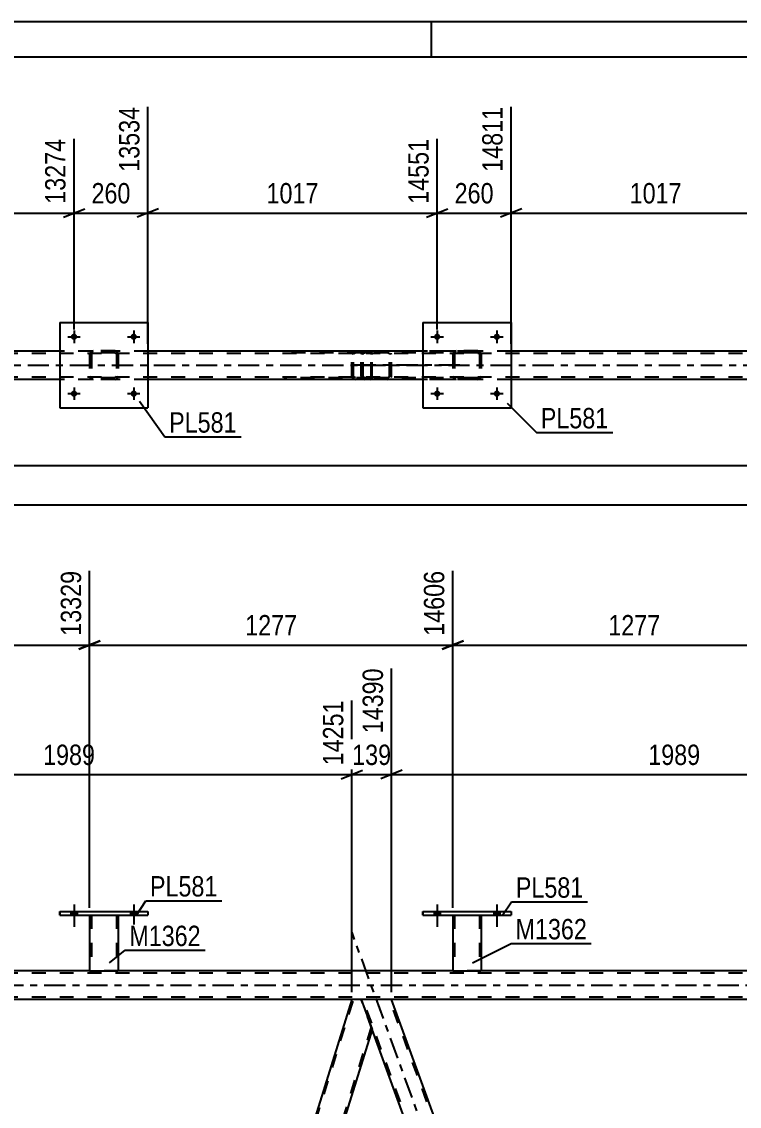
# Model space of a CAD drawing. Header units: millimetres. Extents: x 0 to 841, y 0 to 594.
# Drawn here: x 573.3 to 674.3, y 441.5 to 594 of the extents above; entities that cross this region are included whole.
import ezdxf

# ---------------------------------------------------------------- set-up
doc = ezdxf.new("R2010")
doc.units = ezdxf.units.MM
doc.linetypes.add('DXK_LINE_DOT2', pattern=[3.9198, 1.9599, -1.9599])
doc.linetypes.add('DXK_LINE_DOT3', pattern=[5.9187, 2.979, -0.9799, 0.9799, -0.9799])
doc.styles.add('Arial Narrow', font='ARIALN.TTF', dxfattribs={"height": 0.2})

# ---------------------------------------------------------------- blocks, each defined once
blk = doc.blocks.new('Unknown-303386140-1133')
at = {"color": 5, "linetype": 'Continuous'}
for p, q in [((841, 594), (0, 594)), ((631, 589), (631, 594)), ((836, 589), (5, 589))]:
    blk.add_line(p, q, dxfattribs=at)
blk = doc.blocks.new('Part-303386140-7378 - 4491')
at = {"color": 7, "linetype": 'DXK_LINE_DOT2'}
for p, q in [((634.28, 547.66), (634.46, 547.7)), ((634.46, 547.7), (634.28, 547.66)), ((637.5, 547.7), (634.46, 547.7)), ((637.5, 547.7), (637.68, 547.66)), ((637.68, 547.66), (637.5, 547.7)), ((633.98, 547.22), (634.02, 547.4)), ((634.02, 547.4), (633.98, 547.22)), ((633.98, 547.22), (633.98, 544.18)), ((634.22, 547.22), (634.24, 547.31)), ((634.22, 547.22), (634.22, 544.18)), ((634.24, 547.31), (634.29, 547.39)), ((634.29, 547.39), (634.37, 547.44)), ((634.37, 547.44), (634.46, 547.46)), ((637.5, 547.46), (634.46, 547.46)), ((637.5, 547.46), (637.59, 547.44)), ((637.59, 547.44), (637.67, 547.39)), ((637.67, 547.39), (637.72, 547.31)), ((637.72, 547.31), (637.74, 547.22)), ((637.74, 547.22), (637.74, 544.18)), ((637.94, 547.4), (637.98, 547.22)), ((637.98, 547.22), (637.94, 547.4)), ((637.98, 547.22), (637.98, 544.18)), ((634.02, 543.99), (633.98, 544.18)), ((633.98, 544.18), (634.02, 543.99)), ((634.24, 544.08), (634.22, 544.18)), ((634.29, 544.01), (634.24, 544.08)), ((634.46, 543.7), (634.28, 543.73)), ((634.28, 543.73), (634.46, 543.7)), ((634.37, 543.95), (634.29, 544.01)), ((634.46, 543.94), (634.37, 543.95)), ((637.5, 543.94), (634.46, 543.94)), ((637.5, 543.7), (634.46, 543.7)), ((637.59, 543.95), (637.5, 543.94)), ((637.68, 543.73), (637.5, 543.7)), ((637.5, 543.7), (637.68, 543.73)), ((637.67, 544.01), (637.59, 543.95)), ((637.72, 544.08), (637.67, 544.01)), ((637.74, 544.18), (637.72, 544.08)), ((637.98, 544.18), (637.94, 543.99)), ((637.94, 543.99), (637.98, 544.18))]:
    blk.add_line(p, q, dxfattribs=at)
at = {"color": 7, "linetype": 'DXK_LINE_DOT3'}
blk.add_line((635.98, 545.7), (635.98, 545.7), dxfattribs=at)
at = {"color": 7, "linetype": 'DXK_LINE_DOT2'}
for centre, start, end in [((634.46, 547.22), 112.5, 157.5), ((634.46, 547.22), 112.5, 157.5), ((637.5, 547.22), 22.5, 67.5), ((637.5, 547.22), 22.5, 67.5), ((634.46, 544.18), 202.5, 247.5), ((634.46, 544.18), 202.5, 247.5), ((637.5, 544.18), 292.5, 337.5), ((637.5, 544.18), 292.5, 337.5)]:
    blk.add_arc(centre, 0.48, start, end, dxfattribs=at)
blk = doc.blocks.new('Part-303386140-7377 - 4491')
at = {"color": 2, "linetype": 'Continuous'}
for p, q in [((578.7, 551.7), (578.7, 539.7)), ((578.7, 551.7), (591.1, 551.7)), ((591.1, 551.7), (591.1, 539.7)), ((578.7, 539.7), (591.1, 539.7))]:
    blk.add_line(p, q, dxfattribs=at)
blk = doc.blocks.new('Part-303386140-7376 - 4491')
at = {"color": 7, "linetype": 'DXK_LINE_DOT2'}
for p, q in [((583.2, 547.66), (583.38, 547.7)), ((583.38, 547.7), (583.2, 547.66)), ((586.42, 547.7), (583.38, 547.7)), ((586.42, 547.7), (586.6, 547.66)), ((586.6, 547.66), (586.42, 547.7)), ((582.9, 547.22), (582.94, 547.4)), ((582.94, 547.4), (582.9, 547.22)), ((582.9, 547.22), (582.9, 544.18)), ((583.14, 547.22), (583.16, 547.31)), ((583.14, 547.22), (583.14, 544.18)), ((583.16, 547.31), (583.21, 547.39)), ((583.21, 547.39), (583.29, 547.44)), ((583.29, 547.44), (583.38, 547.46)), ((586.42, 547.46), (583.38, 547.46)), ((586.42, 547.46), (586.51, 547.44)), ((586.51, 547.44), (586.59, 547.39)), ((586.59, 547.39), (586.64, 547.31)), ((586.64, 547.31), (586.66, 547.22)), ((586.66, 547.22), (586.66, 544.18)), ((586.86, 547.4), (586.9, 547.22)), ((586.9, 547.22), (586.86, 547.4)), ((586.9, 547.22), (586.9, 544.18)), ((582.94, 543.99), (582.9, 544.18)), ((582.9, 544.18), (582.94, 543.99)), ((583.16, 544.08), (583.14, 544.18)), ((583.21, 544.01), (583.16, 544.08)), ((583.38, 543.7), (583.2, 543.73)), ((583.2, 543.73), (583.38, 543.7)), ((583.29, 543.95), (583.21, 544.01)), ((583.38, 543.94), (583.29, 543.95)), ((586.42, 543.94), (583.38, 543.94)), ((586.42, 543.7), (583.38, 543.7)), ((586.51, 543.95), (586.42, 543.94)), ((586.6, 543.73), (586.42, 543.7)), ((586.42, 543.7), (586.6, 543.73)), ((586.59, 544.01), (586.51, 543.95)), ((586.64, 544.08), (586.59, 544.01)), ((586.66, 544.18), (586.64, 544.08)), ((586.9, 544.18), (586.86, 543.99)), ((586.86, 543.99), (586.9, 544.18))]:
    blk.add_line(p, q, dxfattribs=at)
at = {"color": 7, "linetype": 'DXK_LINE_DOT3'}
blk.add_line((584.9, 545.7), (584.9, 545.7), dxfattribs=at)
at = {"color": 7, "linetype": 'DXK_LINE_DOT2'}
for centre, start, end in [((583.38, 547.22), 112.5, 157.5), ((583.38, 547.22), 112.5, 157.5), ((586.42, 547.22), 22.5, 67.5), ((586.42, 547.22), 22.5, 67.5), ((583.38, 544.18), 202.5, 247.5), ((583.38, 544.18), 202.5, 247.5), ((586.42, 544.18), 292.5, 337.5), ((586.42, 544.18), 292.5, 337.5)]:
    blk.add_arc(centre, 0.48, start, end, dxfattribs=at)
blk = doc.blocks.new('Part-303386140-4578 - 4491')
at = {"color": 2, "linetype": 'Continuous'}
for p, q in [((578.7, 547.69), (540.02, 547.69)), ((629.78, 547.69), (591.1, 547.69)), ((680.86, 547.69), (642.18, 547.69)), ((578.7, 543.69), (540.02, 543.69)), ((629.78, 543.69), (591.1, 543.69)), ((680.86, 543.69), (642.18, 543.69))]:
    blk.add_line(p, q, dxfattribs=at)
at = {"color": 7, "linetype": 'DXK_LINE_DOT2'}
for p, q in [((591.1, 547.69), (578.7, 547.69)), ((642.18, 547.69), (629.78, 547.69)), ((764.88, 547.37), (100.69, 547.37)), ((764.88, 544.01), (100.69, 544.01)), ((591.1, 543.69), (578.7, 543.69)), ((642.18, 543.69), (629.78, 543.69))]:
    blk.add_line(p, q, dxfattribs=at)
at = {"color": 7, "linetype": 'DXK_LINE_DOT3'}
blk.add_line((100.69, 545.69), (764.88, 545.69), dxfattribs=at)
blk = doc.blocks.new('Bolt-303386140-7407 - 4491')
at = {"linetype": 'Continuous'}
for points in [[(632.22, 541.7, -1), (631.34, 541.7, -1)], [(640.62, 541.7, -1), (639.74, 541.7, -1)]]:
    blk.add_hatch(color=1, dxfattribs=at).paths.add_polyline_path(points)
at = {"color": 1, "linetype": 'Continuous'}
for p, q in [((630.9, 541.7), (632.66, 541.7)), ((631.78, 542.58), (631.78, 540.82)), ((639.3, 541.7), (641.06, 541.7)), ((640.18, 542.58), (640.18, 540.82))]:
    blk.add_line(p, q, dxfattribs=at)
blk = doc.blocks.new('Part-303386140-4518 - 4491')
at = {"color": 7, "linetype": 'DXK_LINE_DOT2'}
for p, q in [((622.38, 547.69), (610.22, 547.69)), ((620.29, 547.69), (620.09, 547.66)), ((620.29, 547.69), (622.38, 547.69)), ((621.1, 547.69), (621.1, 547.45)), ((622.48, 547.66), (622.38, 547.69)), ((622.57, 547.55), (622.48, 547.66)), ((622.63, 547.4), (622.57, 547.55)), ((621.1, 547.45), (610.22, 547.45)), ((619.81, 547.35), (619.78, 547.21)), ((619.78, 544.17), (619.78, 547.21)), ((619.82, 547.4), (619.81, 547.35)), ((620.03, 547.21), (620.05, 547.3)), ((620.03, 544.17), (620.03, 547.21)), ((620.05, 547.3), (620.11, 547.38)), ((620.11, 547.38), (620.19, 547.43)), ((620.19, 547.43), (620.29, 547.45)), ((622.38, 547.45), (620.29, 547.45)), ((622.38, 547.45), (622.43, 547.43)), ((622.43, 547.43), (622.47, 547.38)), ((622.47, 547.38), (622.5, 547.3)), ((622.5, 547.3), (622.51, 547.21)), ((622.51, 544.17), (622.51, 547.21)), ((622.65, 547.21), (622.63, 547.4)), ((622.65, 544.17), (622.65, 547.21)), ((622.38, 543.93), (610.22, 543.93)), ((622.38, 543.69), (610.22, 543.69)), ((619.78, 544.17), (619.8, 544.11)), ((619.8, 544.11), (619.82, 543.99)), ((620.05, 544.11), (620.03, 544.17)), ((620.05, 544.08), (620.05, 544.11)), ((620.11, 544), (620.05, 544.08)), ((620.09, 543.73), (620.29, 543.69)), ((620.19, 543.95), (620.11, 544)), ((620.29, 543.93), (620.19, 543.95)), ((622.38, 543.69), (620.29, 543.69)), ((621.1, 543.69), (621.1, 543.93)), ((622.43, 543.95), (622.38, 543.93)), ((622.38, 543.69), (622.48, 543.73)), ((622.47, 544), (622.43, 543.95)), ((622.5, 544.08), (622.47, 544)), ((622.48, 543.73), (622.57, 543.83)), ((622.51, 544.17), (622.5, 544.08)), ((622.57, 543.83), (622.63, 543.99)), ((622.63, 543.99), (622.65, 544.17))]:
    blk.add_line(p, q, dxfattribs=at)
for centre, start, end in [((620.27, 547.2), 111.1941, 156.1506), ((620.27, 544.19), 203.8494, 248.8059)]:
    blk.add_arc(centre, 0.492, start, end, dxfattribs=at)
blk = doc.blocks.new('Part-303386140-4545 - 4491')
at = {"color": 7, "linetype": 'DXK_LINE_DOT2'}
for p, q in [((621.61, 547.69), (621.42, 547.66)), ((636.6, 547.69), (621.61, 547.69)), ((625.04, 547.66), (624.85, 547.69)), ((621.13, 547.35), (621.1, 547.21)), ((621.1, 544.17), (621.1, 547.21)), ((621.14, 547.4), (621.13, 547.35)), ((621.36, 547.21), (621.37, 547.3)), ((621.36, 544.17), (621.36, 547.21)), ((621.37, 547.3), (621.43, 547.38)), ((621.43, 547.38), (621.51, 547.43)), ((621.51, 547.43), (621.61, 547.45)), ((636.6, 547.45), (621.61, 547.45)), ((624.85, 547.45), (624.94, 547.43)), ((624.94, 547.43), (625.03, 547.38)), ((625.03, 547.38), (625.08, 547.3)), ((625.08, 547.3), (625.1, 547.21)), ((625.1, 544.17), (625.1, 547.21)), ((625.33, 547.35), (625.32, 547.4)), ((625.36, 547.21), (625.33, 547.35)), ((625.36, 544.17), (625.36, 547.21)), ((621.1, 544.17), (621.11, 544.11)), ((621.11, 544.11), (621.14, 543.99)), ((621.37, 544.11), (621.36, 544.17)), ((621.37, 544.08), (621.37, 544.11)), ((621.43, 544), (621.37, 544.08)), ((621.42, 543.73), (621.61, 543.69)), ((621.51, 543.95), (621.43, 544)), ((621.61, 543.93), (621.51, 543.95)), ((636.6, 543.93), (621.61, 543.93)), ((636.6, 543.69), (621.61, 543.69)), ((624.94, 543.95), (624.85, 543.93)), ((624.85, 543.69), (625.04, 543.73)), ((625.03, 544), (624.94, 543.95)), ((625.08, 544.08), (625.03, 544)), ((625.08, 544.08), (625.09, 544.11)), ((625.09, 544.11), (625.1, 544.17)), ((625.32, 543.99), (625.34, 544.11)), ((625.34, 544.11), (625.36, 544.17))]:
    blk.add_line(p, q, dxfattribs=at)
at = {"color": 7, "linetype": 'DXK_LINE_DOT3'}
blk.add_line((634.98, 545.69), (619.81, 545.69), dxfattribs=at)
at = {"color": 7, "linetype": 'DXK_LINE_DOT2'}
for centre, start, end in [((621.59, 547.19), 110.7584, 155.6801), ((621.59, 544.19), 204.32, 249.2417)]:
    blk.add_arc(centre, 0.496, start, end, dxfattribs=at)
blk = doc.blocks.new('Part-303386140-7379 - 4491')
at = {"color": 2, "linetype": 'Continuous'}
for p, q in [((629.78, 551.7), (629.78, 539.7)), ((629.78, 551.7), (642.18, 551.7)), ((642.18, 551.7), (642.18, 539.7)), ((629.78, 539.7), (642.18, 539.7))]:
    blk.add_line(p, q, dxfattribs=at)
blk = doc.blocks.new('Bolt-303386140-7405 - 4491')
at = {"linetype": 'Continuous'}
for points in [[(581.14, 541.7, -1), (580.26, 541.7, -1)], [(589.54, 541.7, -1), (588.66, 541.7, -1)]]:
    blk.add_hatch(color=1, dxfattribs=at).paths.add_polyline_path(points)
at = {"color": 1, "linetype": 'Continuous'}
for p, q in [((579.82, 541.7), (581.58, 541.7)), ((580.7, 542.58), (580.7, 540.82)), ((588.22, 541.7), (589.98, 541.7)), ((589.1, 542.58), (589.1, 540.82))]:
    blk.add_line(p, q, dxfattribs=at)
blk = doc.blocks.new('Bolt-303386140-7406 - 4491')
at = {"linetype": 'Continuous'}
for points in [[(581.14, 549.7, -1), (580.26, 549.7, -1)], [(589.54, 549.7, -1), (588.66, 549.7, -1)]]:
    blk.add_hatch(color=1, dxfattribs=at).paths.add_polyline_path(points)
at = {"color": 1, "linetype": 'Continuous'}
for p, q in [((580.7, 550.58), (580.7, 548.82)), ((589.1, 550.58), (589.1, 548.82)), ((579.82, 549.7), (581.58, 549.7)), ((588.22, 549.7), (589.98, 549.7))]:
    blk.add_line(p, q, dxfattribs=at)
blk = doc.blocks.new('Bolt-303386140-7408 - 4491')
at = {"linetype": 'Continuous'}
for points in [[(632.22, 549.7, -1), (631.34, 549.7, -1)], [(640.62, 549.7, -1), (639.74, 549.7, -1)]]:
    blk.add_hatch(color=1, dxfattribs=at).paths.add_polyline_path(points)
at = {"color": 1, "linetype": 'Continuous'}
for p, q in [((631.78, 550.58), (631.78, 548.82)), ((640.18, 550.58), (640.18, 548.82)), ((630.9, 549.7), (632.66, 549.7)), ((639.3, 549.7), (641.06, 549.7))]:
    blk.add_line(p, q, dxfattribs=at)
blk = doc.blocks.new('Part-303386140-3249 - 3105')
at = {"color": 2, "linetype": 'Continuous'}
for p, q in [((539.71, 456.54), (535.97, 456.54)), ((540.22, 456.54), (539.71, 456.54)), ((583.08, 338.79), (540.22, 456.54)), ((580.09, 335.32), (537.51, 452.29))]:
    blk.add_line(p, q, dxfattribs=at)
at = {"color": 7, "linetype": 'DXK_LINE_DOT2'}
for p, q in [((537.51, 452.29), (535.97, 456.54)), ((580.34, 335.32), (536.22, 456.54)), ((584.09, 335.32), (539.97, 456.54)), ((584.34, 335.32), (583.08, 338.79)), ((584.34, 335.32), (580.09, 335.32))]:
    blk.add_line(p, q, dxfattribs=at)
blk = doc.blocks.new('Part-303386140-3270 - 3105')
at = {"color": 7, "linetype": 'DXK_LINE_DOT2'}
for p, q in [((764.88, 460.22), (49.75, 460.22)), ((586.9, 460.54), (582.9, 460.54)), ((637.98, 460.54), (633.98, 460.54)), ((764.88, 456.86), (49.75, 456.86)), ((625.36, 456.54), (619.78, 456.54))]:
    blk.add_line(p, q, dxfattribs=at)
at = {"color": 2, "linetype": 'Continuous'}
for p, q in [((582.9, 460.54), (535.82, 460.54)), ((633.98, 460.54), (586.9, 460.54)), ((685.06, 460.54), (637.98, 460.54)), ((619.78, 456.54), (540.22, 456.54)), ((704.92, 456.54), (625.36, 456.54))]:
    blk.add_line(p, q, dxfattribs=at)
at = {"color": 7, "linetype": 'DXK_LINE_DOT3'}
blk.add_line((49.75, 458.54), (764.88, 458.54), dxfattribs=at)
blk = doc.blocks.new('Part-303386140-3324 - 3105')
at = {"color": 2, "linetype": 'Continuous'}
for p, q in [((619.78, 456.54), (583.08, 338.79)), ((621.1, 456.54), (619.78, 456.54)), ((621.1, 456.54), (622.65, 452.29)), ((622.65, 452.29), (586.19, 335.32)), ((584.34, 335.32), (583.08, 338.79))]:
    blk.add_line(p, q, dxfattribs=at)
at = {"color": 7, "linetype": 'DXK_LINE_DOT2'}
for p, q in [((583.22, 338.42), (620.03, 456.54)), ((622.51, 452.67), (585.94, 335.32)), ((586.19, 335.32), (584.34, 335.32))]:
    blk.add_line(p, q, dxfattribs=at)
blk = doc.blocks.new('Part-303386140-3339 - 3105')
at = {"color": 7, "linetype": 'DXK_LINE_DOT2'}
for p, q in [((668.35, 338.42), (705.17, 456.54)), ((707.65, 452.67), (671.07, 335.32)), ((668.63, 340.14), (668.21, 338.79)), ((672.82, 340.14), (671.32, 335.32)), ((669.48, 335.32), (668.21, 338.79)), ((671.32, 335.32), (669.48, 335.32))]:
    blk.add_line(p, q, dxfattribs=at)
at = {"color": 2, "linetype": 'Continuous'}
for p, q in [((704.92, 456.54), (668.63, 340.14)), ((706.23, 456.54), (704.92, 456.54)), ((706.23, 456.54), (707.78, 452.29)), ((707.78, 452.29), (672.82, 340.14))]:
    blk.add_line(p, q, dxfattribs=at)
blk = doc.blocks.new('Part-303386140-3344 - 3105')
at = {"color": 7, "linetype": 'DXK_LINE_DOT3'}
blk.add_line((670.77, 325.93), (619.81, 465.94), dxfattribs=at)
at = {"color": 2, "linetype": 'Continuous'}
for p, q in [((624.85, 456.54), (621.1, 456.54)), ((625.36, 456.54), (624.85, 456.54)), ((667.72, 340.14), (625.36, 456.54)), ((663.47, 340.14), (622.65, 452.29))]:
    blk.add_line(p, q, dxfattribs=at)
at = {"color": 7, "linetype": 'DXK_LINE_DOT2'}
for p, q in [((622.65, 452.29), (621.1, 456.54)), ((665.48, 335.32), (621.36, 456.54)), ((669.22, 335.32), (625.1, 456.54)), ((665.22, 335.32), (663.47, 340.14)), ((669.48, 335.32), (667.72, 340.14)), ((669.48, 335.32), (665.22, 335.32))]:
    blk.add_line(p, q, dxfattribs=at)
blk = doc.blocks.new('Bolt-303386140-7754 - 3105')
at = {"linetype": 'Continuous'}
for points in [[(580.26, 468.39), (581.14, 468.39), (581.14, 468.87), (580.26, 468.87)], [(588.66, 468.39), (589.54, 468.39), (589.54, 468.87), (588.66, 468.87)]]:
    blk.add_hatch(color=1, dxfattribs=at).paths.add_polyline_path(points)
at = {"color": 1, "linetype": 'Continuous'}
for p, q in [((580.7, 469.87), (580.7, 466.75)), ((589.1, 469.87), (589.1, 466.75)), ((580.26, 468.87), (580.26, 468.39)), ((581.14, 468.87), (581.14, 468.39)), ((588.66, 468.87), (588.66, 468.39)), ((589.54, 468.87), (589.54, 468.39))]:
    blk.add_line(p, q, dxfattribs=at)
blk = doc.blocks.new('Part-303386140-7725 - 3105')
at = {"color": 2, "linetype": 'Continuous'}
for p, q in [((582.9, 468.39), (582.9, 460.54)), ((586.9, 468.39), (586.9, 460.54)), ((582.9, 460.54), (586.86, 460.54)), ((586.9, 460.54), (586.86, 460.54))]:
    blk.add_line(p, q, dxfattribs=at)
at = {"color": 7, "linetype": 'DXK_LINE_DOT2'}
for p, q in [((582.9, 468.39), (586.9, 468.39)), ((582.9, 468.39), (582.9, 468.39)), ((582.9, 468.39), (582.9, 468.39)), ((583.14, 468.39), (583.14, 460.54)), ((586.66, 468.39), (586.66, 460.54)), ((586.9, 468.39), (586.9, 468.39)), ((586.9, 468.39), (586.9, 468.39)), ((586.64, 460.54), (586.66, 460.54))]:
    blk.add_line(p, q, dxfattribs=at)
blk = doc.blocks.new('Part-303386140-7726 - 3105')
at = {"color": 2, "linetype": 'Continuous'}
for p, q in [((578.7, 468.39), (578.7, 468.87)), ((578.7, 468.87), (578.7, 468.87)), ((578.7, 468.87), (591.1, 468.87)), ((578.7, 468.39), (578.7, 468.39)), ((578.7, 468.39), (591.1, 468.39)), ((591.1, 468.87), (591.1, 468.39))]:
    blk.add_line(p, q, dxfattribs=at)
at = {"color": 7, "linetype": 'DXK_LINE_DOT2'}
for p, q in [((578.7, 468.87), (578.7, 468.39)), ((578.7, 468.87), (578.7, 468.87)), ((578.7, 468.39), (578.7, 468.39)), ((591.1, 468.87), (591.1, 468.39))]:
    blk.add_line(p, q, dxfattribs=at)
blk = doc.blocks.new('Part-303386140-7727 - 3105')
at = {"color": 2, "linetype": 'Continuous'}
for p, q in [((633.98, 468.39), (633.98, 460.54)), ((637.98, 468.39), (637.98, 460.54)), ((633.98, 460.54), (637.94, 460.54)), ((637.98, 460.54), (637.94, 460.54))]:
    blk.add_line(p, q, dxfattribs=at)
at = {"color": 7, "linetype": 'DXK_LINE_DOT2'}
for p, q in [((633.98, 468.39), (637.98, 468.39)), ((633.98, 468.39), (633.98, 468.39)), ((633.98, 468.39), (633.98, 468.39)), ((634.22, 468.39), (634.22, 460.54)), ((637.74, 468.39), (637.74, 460.54)), ((637.98, 468.39), (637.98, 468.39)), ((637.98, 468.39), (637.98, 468.39)), ((637.72, 460.54), (637.74, 460.54))]:
    blk.add_line(p, q, dxfattribs=at)
blk = doc.blocks.new('Part-303386140-7728 - 3105')
at = {"color": 2, "linetype": 'Continuous'}
for p, q in [((629.78, 468.39), (629.78, 468.87)), ((629.78, 468.87), (629.78, 468.87)), ((629.78, 468.87), (642.18, 468.87)), ((629.78, 468.39), (629.78, 468.39)), ((629.78, 468.39), (642.18, 468.39)), ((642.18, 468.87), (642.18, 468.39))]:
    blk.add_line(p, q, dxfattribs=at)
at = {"color": 7, "linetype": 'DXK_LINE_DOT2'}
for p, q in [((629.78, 468.87), (629.78, 468.39)), ((629.78, 468.87), (629.78, 468.87)), ((629.78, 468.39), (629.78, 468.39)), ((642.18, 468.87), (642.18, 468.39))]:
    blk.add_line(p, q, dxfattribs=at)
blk = doc.blocks.new('Bolt-303386140-7755 - 3105')
at = {"linetype": 'Continuous'}
for points in [[(580.26, 468.39), (581.14, 468.39), (581.14, 468.87), (580.26, 468.87)], [(588.66, 468.39), (589.54, 468.39), (589.54, 468.87), (588.66, 468.87)]]:
    blk.add_hatch(color=1, dxfattribs=at).paths.add_polyline_path(points)
at = {"color": 1, "linetype": 'Continuous'}
for p, q in [((580.7, 469.87), (580.7, 466.75)), ((589.1, 469.87), (589.1, 466.75)), ((580.26, 468.87), (580.26, 468.39)), ((581.14, 468.87), (581.14, 468.39)), ((588.66, 468.87), (588.66, 468.39)), ((589.54, 468.87), (589.54, 468.39))]:
    blk.add_line(p, q, dxfattribs=at)
blk = doc.blocks.new('Bolt-303386140-7756 - 3105')
at = {"linetype": 'Continuous'}
for points in [[(631.34, 468.39), (632.22, 468.39), (632.22, 468.87), (631.34, 468.87)], [(639.74, 468.39), (640.62, 468.39), (640.62, 468.87), (639.74, 468.87)]]:
    blk.add_hatch(color=1, dxfattribs=at).paths.add_polyline_path(points)
at = {"color": 1, "linetype": 'Continuous'}
for p, q in [((631.78, 469.87), (631.78, 466.75)), ((640.18, 469.87), (640.18, 466.75)), ((631.34, 468.87), (631.34, 468.39)), ((632.22, 468.87), (632.22, 468.39)), ((639.74, 468.87), (639.74, 468.39)), ((640.62, 468.87), (640.62, 468.39))]:
    blk.add_line(p, q, dxfattribs=at)
blk = doc.blocks.new('Bolt-303386140-7757 - 3105')
at = {"linetype": 'Continuous'}
for points in [[(631.34, 468.39), (632.22, 468.39), (632.22, 468.87), (631.34, 468.87)], [(639.74, 468.39), (640.62, 468.39), (640.62, 468.87), (639.74, 468.87)]]:
    blk.add_hatch(color=1, dxfattribs=at).paths.add_polyline_path(points)
at = {"color": 1, "linetype": 'Continuous'}
for p, q in [((631.78, 469.87), (631.78, 466.75)), ((640.18, 469.87), (640.18, 466.75)), ((631.34, 468.87), (631.34, 468.39)), ((632.22, 468.87), (632.22, 468.39)), ((639.74, 468.87), (639.74, 468.39)), ((640.62, 468.87), (640.62, 468.39))]:
    blk.add_line(p, q, dxfattribs=at)
blk = doc.blocks.new('StraightDimension-303386140-23574 - 4491')
at = {"color": 7, "linetype": 'Continuous'}
blk.add_line((59.81, 526.07), (765.52, 526.07), dxfattribs=at)
blk = doc.blocks.new('StraightDimension-303386140-4658 - 4491')
at = {"color": 7, "linetype": 'Continuous'}
blk.add_line((60.45, 531.59), (764.88, 531.59), dxfattribs=at)
blk = doc.blocks.new('StraightDimension-303386140-20563 - 4491')
at = {"color": 7, "linetype": 'Continuous'}
for p, q in [((540.02, 548.69), (540.02, 582.04)), ((580.7, 550.7), (580.7, 577.54)), ((541.52, 567.7), (538.52, 566.5)), ((579.2, 566.5), (582.2, 567.7)), ((540.02, 567.1), (580.7, 567.1))]:
    blk.add_line(p, q, dxfattribs=at)
at = {"color": 0, "linetype": 'Continuous'}
blk.add_wipeout([(580.1, 578.14), (575.9, 578.14), (575.9, 567.8), (580.1, 567.8)], dxfattribs=at)
at = {"color": 0}
blk.add_wipeout([(564.62, 567.85), (564.62, 572.05), (556.1, 572.05), (556.1, 567.85)], dxfattribs=at)
at = {"color": 3, "linetype": 'Continuous', "style": 'Arial Narrow'}
blk.add_text('13274', height=2.863, rotation=90.0002, dxfattribs=at).set_placement((579.5, 568.4))
at = {"color": 3, "style": 'Arial Narrow'}
blk.add_text('1017', height=2.863, dxfattribs=at).set_placement((556.7, 568.45))
blk = doc.blocks.new('StraightDimension-303386140-20559 - 4491')
at = {"color": 7, "linetype": 'Continuous'}
for p, q in [((642.18, 548.69), (642.18, 582.04)), ((682.86, 550.7), (682.86, 577.54)), ((643.68, 567.7), (640.68, 566.5)), ((681.36, 566.5), (684.36, 567.7)), ((642.18, 567.1), (682.86, 567.1))]:
    blk.add_line(p, q, dxfattribs=at)
at = {"color": 0, "linetype": 'Continuous'}
blk.add_wipeout([(682.26, 578.14), (678.06, 578.14), (678.06, 567.8), (682.26, 567.8)], dxfattribs=at)
at = {"color": 0}
blk.add_wipeout([(666.78, 567.85), (666.78, 572.05), (658.26, 572.05), (658.26, 567.85)], dxfattribs=at)
at = {"color": 3, "linetype": 'Continuous', "style": 'Arial Narrow'}
blk.add_text('15828', height=2.863, rotation=90.0002, dxfattribs=at).set_placement((681.66, 568.4))
at = {"color": 3, "style": 'Arial Narrow'}
blk.add_text('1017', height=2.863, dxfattribs=at).set_placement((658.86, 568.45))
blk = doc.blocks.new('StraightDimension-303386140-20560 - 4491')
at = {"color": 7, "linetype": 'Continuous'}
for p, q in [((642.18, 548.69), (642.18, 582.04)), ((631.78, 550.7), (631.78, 577.54)), ((630.28, 566.5), (633.28, 567.7)), ((643.68, 567.7), (640.68, 566.5)), ((631.78, 567.1), (642.18, 567.1))]:
    blk.add_line(p, q, dxfattribs=at)
at = {"color": 0}
blk.add_wipeout([(640.32, 567.85), (640.32, 572.05), (633.64, 572.05), (633.64, 567.85)], dxfattribs=at)
at = {"color": 3, "style": 'Arial Narrow'}
blk.add_text('260', height=2.863, dxfattribs=at).set_placement((634.24, 568.45))
at = {"color": 0, "linetype": 'Continuous'}
blk.add_wipeout([(641.58, 582.64), (637.38, 582.64), (637.38, 572.3), (641.58, 572.3)], dxfattribs=at)
at = {"color": 3, "linetype": 'Continuous', "style": 'Arial Narrow'}
blk.add_text('14811', height=2.863, rotation=90.0002, dxfattribs=at).set_placement((640.98, 572.9))
blk = doc.blocks.new('StraightDimension-303386140-20561 - 4491')
at = {"color": 7, "linetype": 'Continuous'}
for p, q in [((591.1, 548.69), (591.1, 582.04)), ((631.78, 550.7), (631.78, 577.54)), ((592.6, 567.7), (589.6, 566.5)), ((630.28, 566.5), (633.28, 567.7)), ((591.1, 567.1), (631.78, 567.1))]:
    blk.add_line(p, q, dxfattribs=at)
at = {"color": 0, "linetype": 'Continuous'}
blk.add_wipeout([(631.18, 578.14), (626.98, 578.14), (626.98, 567.8), (631.18, 567.8)], dxfattribs=at)
at = {"color": 0}
blk.add_wipeout([(615.7, 567.85), (615.7, 572.05), (607.18, 572.05), (607.18, 567.85)], dxfattribs=at)
at = {"color": 3, "linetype": 'Continuous', "style": 'Arial Narrow'}
blk.add_text('14551', height=2.863, rotation=90.0002, dxfattribs=at).set_placement((630.58, 568.4))
at = {"color": 3, "style": 'Arial Narrow'}
blk.add_text('1017', height=2.863, dxfattribs=at).set_placement((607.78, 568.45))
blk = doc.blocks.new('StraightDimension-303386140-20562 - 4491')
at = {"color": 7, "linetype": 'Continuous'}
for p, q in [((591.1, 548.69), (591.1, 582.04)), ((580.7, 550.7), (580.7, 577.54)), ((579.2, 566.5), (582.2, 567.7)), ((592.6, 567.7), (589.6, 566.5)), ((580.7, 567.1), (591.1, 567.1))]:
    blk.add_line(p, q, dxfattribs=at)
at = {"color": 0}
blk.add_wipeout([(589.24, 567.85), (589.24, 572.05), (582.56, 572.05), (582.56, 567.85)], dxfattribs=at)
at = {"color": 3, "style": 'Arial Narrow'}
blk.add_text('260', height=2.863, dxfattribs=at).set_placement((583.16, 568.45))
at = {"color": 0, "linetype": 'Continuous'}
blk.add_wipeout([(590.5, 582.64), (586.3, 582.64), (586.3, 572.3), (590.5, 572.3)], dxfattribs=at)
at = {"color": 3, "linetype": 'Continuous', "style": 'Arial Narrow'}
blk.add_text('13534', height=2.863, rotation=90.0002, dxfattribs=at).set_placement((589.9, 572.9))
blk = doc.blocks.new('StraightDimension-303386140-21499 - 3105')
at = {"color": 7, "linetype": 'Continuous'}
for p, q in [((582.9, 469.39), (582.9, 516.8)), ((633.98, 469.39), (633.98, 516.8)), ((584.4, 506.96), (581.4, 505.76)), ((582.9, 506.36), (633.98, 506.36)), ((632.48, 505.76), (635.48, 506.96))]:
    blk.add_line(p, q, dxfattribs=at)
at = {"color": 0, "linetype": 'Continuous'}
blk.add_wipeout([(633.38, 517.4), (629.18, 517.4), (629.18, 507.06), (633.38, 507.06)], dxfattribs=at)
at = {"color": 0}
blk.add_wipeout([(612.7, 507.11), (612.7, 511.31), (604.18, 511.31), (604.18, 507.11)], dxfattribs=at)
at = {"color": 3, "linetype": 'Continuous', "style": 'Arial Narrow'}
blk.add_text('14606', height=2.863, rotation=90.0002, dxfattribs=at).set_placement((632.78, 507.66))
at = {"color": 3, "style": 'Arial Narrow'}
blk.add_text('1277', height=2.863, dxfattribs=at).set_placement((604.78, 507.71))
blk = doc.blocks.new('StraightDimension-303386140-4102 - 3105')
at = {"color": 7, "linetype": 'Continuous'}
for p, q in [((540.22, 457.54), (540.22, 503.08)), ((619.78, 457.54), (619.78, 498.58)), ((541.72, 488.74), (538.72, 487.54)), ((540.22, 488.14), (619.78, 488.14)), ((618.28, 487.54), (621.28, 488.74))]:
    blk.add_line(p, q, dxfattribs=at)
at = {"color": 0, "linetype": 'Continuous'}
blk.add_wipeout([(619.18, 499.18), (614.98, 499.18), (614.98, 488.84), (619.18, 488.84)], dxfattribs=at)
at = {"color": 0}
blk.add_wipeout([(584.26, 488.89), (584.26, 493.09), (575.75, 493.09), (575.75, 488.89)], dxfattribs=at)
at = {"color": 3, "linetype": 'Continuous', "style": 'Arial Narrow'}
blk.add_text('14251', height=2.863, rotation=90.0002, dxfattribs=at).set_placement((618.58, 489.44))
at = {"color": 3, "style": 'Arial Narrow'}
blk.add_text('1989', height=2.863, dxfattribs=at).set_placement((576.35, 489.49))
blk = doc.blocks.new('StraightDimension-303386140-4126 - 3105')
at = {"color": 7, "linetype": 'Continuous'}
for p, q in [((625.36, 457.54), (625.36, 503.08)), ((619.78, 457.54), (619.78, 498.58)), ((618.28, 487.54), (621.28, 488.74)), ((619.78, 488.14), (625.36, 488.14)), ((626.86, 488.74), (623.86, 487.54))]:
    blk.add_line(p, q, dxfattribs=at)
at = {"color": 0}
blk.add_wipeout([(625.91, 488.89), (625.91, 493.09), (619.23, 493.09), (619.23, 488.89)], dxfattribs=at)
at = {"color": 3, "style": 'Arial Narrow'}
blk.add_text('139', height=2.863, dxfattribs=at).set_placement((619.83, 489.49))
at = {"color": 0, "linetype": 'Continuous'}
blk.add_wipeout([(624.76, 503.68), (620.56, 503.68), (620.56, 493.34), (624.76, 493.34)], dxfattribs=at)
at = {"color": 3, "linetype": 'Continuous', "style": 'Arial Narrow'}
blk.add_text('14390', height=2.863, rotation=90.0002, dxfattribs=at).set_placement((624.16, 493.94))
blk = doc.blocks.new('StraightDimension-303386140-4150 - 3105')
at = {"color": 7, "linetype": 'Continuous'}
for p, q in [((625.36, 457.54), (625.36, 503.08)), ((704.92, 457.54), (704.92, 498.58)), ((626.86, 488.74), (623.86, 487.54)), ((625.36, 488.14), (704.92, 488.14)), ((703.42, 487.54), (706.42, 488.74))]:
    blk.add_line(p, q, dxfattribs=at)
at = {"color": 0, "linetype": 'Continuous'}
blk.add_wipeout([(704.32, 499.18), (700.12, 499.18), (700.12, 488.84), (704.32, 488.84)], dxfattribs=at)
at = {"color": 0}
blk.add_wipeout([(669.39, 488.89), (669.39, 493.09), (660.88, 493.09), (660.88, 488.89)], dxfattribs=at)
at = {"color": 3, "linetype": 'Continuous', "style": 'Arial Narrow'}
blk.add_text('16379', height=2.863, rotation=90.0002, dxfattribs=at).set_placement((703.72, 489.44))
at = {"color": 3, "style": 'Arial Narrow'}
blk.add_text('1989', height=2.863, dxfattribs=at).set_placement((661.48, 489.49))
blk = doc.blocks.new('StraightDimension-303386140-21498 - 3105')
at = {"color": 7, "linetype": 'Continuous'}
for p, q in [((633.98, 469.39), (633.98, 516.8)), ((685.06, 469.39), (685.06, 516.8)), ((635.48, 506.96), (632.48, 505.76)), ((633.98, 506.36), (685.06, 506.36)), ((683.56, 505.76), (686.56, 506.96))]:
    blk.add_line(p, q, dxfattribs=at)
at = {"color": 0, "linetype": 'Continuous'}
blk.add_wipeout([(684.46, 517.4), (680.26, 517.4), (680.26, 507.06), (684.46, 507.06)], dxfattribs=at)
at = {"color": 0}
blk.add_wipeout([(663.78, 507.11), (663.78, 511.31), (655.26, 511.31), (655.26, 507.11)], dxfattribs=at)
at = {"color": 3, "linetype": 'Continuous', "style": 'Arial Narrow'}
blk.add_text('15883', height=2.863, rotation=90.0002, dxfattribs=at).set_placement((683.86, 507.66))
at = {"color": 3, "style": 'Arial Narrow'}
blk.add_text('1277', height=2.863, dxfattribs=at).set_placement((655.86, 507.71))
blk = doc.blocks.new('StraightDimension-303386140-21500 - 3105')
at = {"color": 7, "linetype": 'Continuous'}
for p, q in [((531.82, 469.39), (531.82, 516.8)), ((582.9, 469.39), (582.9, 516.8)), ((533.32, 506.96), (530.32, 505.76)), ((531.82, 506.36), (582.9, 506.36)), ((581.4, 505.76), (584.4, 506.96))]:
    blk.add_line(p, q, dxfattribs=at)
at = {"color": 0, "linetype": 'Continuous'}
blk.add_wipeout([(582.3, 517.4), (578.1, 517.4), (578.1, 507.06), (582.3, 507.06)], dxfattribs=at)
at = {"color": 0}
blk.add_wipeout([(561.62, 507.11), (561.62, 511.31), (553.1, 511.31), (553.1, 507.11)], dxfattribs=at)
at = {"color": 3, "linetype": 'Continuous', "style": 'Arial Narrow'}
blk.add_text('13329', height=2.863, rotation=90.0002, dxfattribs=at).set_placement((581.7, 507.66))
at = {"color": 3, "style": 'Arial Narrow'}
blk.add_text('1277', height=2.863, dxfattribs=at).set_placement((553.7, 507.71))
blk = doc.blocks.new('Mark-303386140-12033 - 4491')
at = {"color": 0}
blk.add_wipeout([(603.59, 536.22), (603.59, 539.22), (594.08, 539.22), (594.08, 536.22)], dxfattribs=at)
blk.add_wipeout([(603.59, 536.22), (603.59, 539.22), (594.08, 539.22), (594.08, 536.22)], dxfattribs=at)
at = {"color": 30, "linetype": 'Continuous'}
for p, q in [((589.93, 540.66), (593.48, 535.62)), ((593.48, 535.62), (604.19, 535.62))]:
    blk.add_line(p, q, dxfattribs=at)
at = {"color": 3, "style": 'Arial Narrow'}
blk.add_text('PL581', height=2.863, dxfattribs=at).set_placement((594.08, 536.22))
blk = doc.blocks.new('Mark-303386140-12036 - 4491')
at = {"color": 0}
blk.add_wipeout([(655.87, 536.82), (655.87, 539.82), (646.36, 539.82), (646.36, 536.82)], dxfattribs=at)
blk.add_wipeout([(655.87, 536.82), (655.87, 539.82), (646.36, 539.82), (646.36, 536.82)], dxfattribs=at)
at = {"color": 30, "linetype": 'Continuous'}
for p, q in [((641.63, 540.38), (645.76, 536.22)), ((645.76, 536.22), (656.47, 536.22))]:
    blk.add_line(p, q, dxfattribs=at)
at = {"color": 3, "style": 'Arial Narrow'}
blk.add_text('PL581', height=2.863, dxfattribs=at).set_placement((646.36, 536.82))
blk = doc.blocks.new('Mark-303386140-12075 - 3105')
at = {"color": 0}
blk.add_wipeout([(598.53, 464.03), (598.53, 467.03), (588.48, 467.03), (588.48, 464.03)], dxfattribs=at)
blk.add_wipeout([(598.53, 464.03), (598.53, 467.03), (588.48, 467.03), (588.48, 464.03)], dxfattribs=at)
at = {"color": 30, "linetype": 'Continuous'}
for p, q in [((585.67, 461.65), (587.88, 463.43)), ((587.88, 463.43), (599.13, 463.43))]:
    blk.add_line(p, q, dxfattribs=at)
at = {"color": 3, "style": 'Arial Narrow'}
blk.add_text('M1362', height=2.863, dxfattribs=at).set_placement((588.48, 464.03))
blk = doc.blocks.new('Mark-303386140-12078 - 3105')
at = {"color": 0}
blk.add_wipeout([(652.86, 464.98), (652.86, 467.98), (642.81, 467.98), (642.81, 464.98)], dxfattribs=at)
blk.add_wipeout([(652.86, 464.98), (652.86, 467.98), (642.81, 467.98), (642.81, 464.98)], dxfattribs=at)
at = {"color": 30, "linetype": 'Continuous'}
for p, q in [((636.75, 461.65), (642.21, 464.38)), ((642.21, 464.38), (653.46, 464.38))]:
    blk.add_line(p, q, dxfattribs=at)
at = {"color": 3, "style": 'Arial Narrow'}
blk.add_text('M1362', height=2.863, dxfattribs=at).set_placement((642.81, 464.98))
blk = doc.blocks.new('Mark-303386140-21327 - 3105')
at = {"color": 0}
blk.add_wipeout([(600.89, 471), (600.89, 474), (591.38, 474), (591.38, 471)], dxfattribs=at)
blk.add_wipeout([(600.89, 471), (600.89, 474), (591.38, 474), (591.38, 471)], dxfattribs=at)
at = {"color": 30, "linetype": 'Continuous'}
for p, q in [((589.51, 468.39), (590.78, 470.4)), ((590.78, 470.4), (601.49, 470.4))]:
    blk.add_line(p, q, dxfattribs=at)
at = {"color": 3, "style": 'Arial Narrow'}
blk.add_text('PL581', height=2.863, dxfattribs=at).set_placement((591.38, 471))
blk = doc.blocks.new('Mark-303386140-21330 - 3105')
at = {"color": 0}
blk.add_wipeout([(652.35, 470.83), (652.35, 473.83), (642.85, 473.83), (642.85, 470.83)], dxfattribs=at)
blk.add_wipeout([(652.35, 470.83), (652.35, 473.83), (642.85, 473.83), (642.85, 470.83)], dxfattribs=at)
at = {"color": 30, "linetype": 'Continuous'}
for p, q in [((640.97, 468.39), (642.25, 470.23)), ((642.25, 470.23), (652.95, 470.23))]:
    blk.add_line(p, q, dxfattribs=at)
at = {"color": 3, "style": 'Arial Narrow'}
blk.add_text('PL581', height=2.863, dxfattribs=at).set_placement((642.85, 470.83))

msp = doc.modelspace()

# ---------------------------------------------------------------- block references
for name in ['Unknown-303386140-1133', 'Part-303386140-7377 - 4491', 'Bolt-303386140-7406 - 4491', 'Part-303386140-7379 - 4491', 'Bolt-303386140-7408 - 4491', 'Part-303386140-4578 - 4491', 'Part-303386140-7376 - 4491', 'Part-303386140-4518 - 4491', 'Part-303386140-4545 - 4491', 'Part-303386140-7378 - 4491', 'Bolt-303386140-7405 - 4491', 'Bolt-303386140-7407 - 4491', 'Bolt-303386140-7754 - 3105', 'Bolt-303386140-7755 - 3105', 'Bolt-303386140-7756 - 3105', 'Bolt-303386140-7757 - 3105', 'Part-303386140-7726 - 3105', 'Part-303386140-7725 - 3105', 'Part-303386140-7728 - 3105', 'Part-303386140-7727 - 3105', 'Part-303386140-3344 - 3105', 'Part-303386140-3270 - 3105', 'Part-303386140-3249 - 3105', 'Part-303386140-3324 - 3105', 'Part-303386140-3339 - 3105']:
    msp.add_blockref(name, (0, 0))

# ---------------------------------------------------------------- next in the draw order: block references
for name in ['StraightDimension-303386140-20563 - 4491', 'StraightDimension-303386140-20559 - 4491', 'StraightDimension-303386140-23574 - 4491', 'StraightDimension-303386140-21499 - 3105']:
    msp.add_blockref(name, (0, 0))

# ---------------------------------------------------------------- next in the draw order: block references
for name in ['StraightDimension-303386140-20560 - 4491', 'StraightDimension-303386140-4658 - 4491', 'StraightDimension-303386140-4102 - 3105']:
    msp.add_blockref(name, (0, 0))

# ---------------------------------------------------------------- next in the draw order: block references
for name in ['StraightDimension-303386140-20561 - 4491', 'Mark-303386140-12033 - 4491', 'Mark-303386140-12036 - 4491', 'StraightDimension-303386140-21500 - 3105', 'StraightDimension-303386140-4126 - 3105', 'Mark-303386140-21327 - 3105', 'Mark-303386140-12075 - 3105']:
    msp.add_blockref(name, (0, 0))

# ---------------------------------------------------------------- next in the draw order: block references
for name in ['StraightDimension-303386140-20562 - 4491', 'StraightDimension-303386140-4150 - 3105']:
    msp.add_blockref(name, (0, 0))

# ---------------------------------------------------------------- next in the draw order: block references
for name in ['StraightDimension-303386140-21498 - 3105', 'Mark-303386140-12078 - 3105']:
    msp.add_blockref(name, (0, 0))

# ---------------------------------------------------------------- next in the draw order: block references
msp.add_blockref('Mark-303386140-21330 - 3105', (0, 0))

doc.saveas('drawing.dxf')
